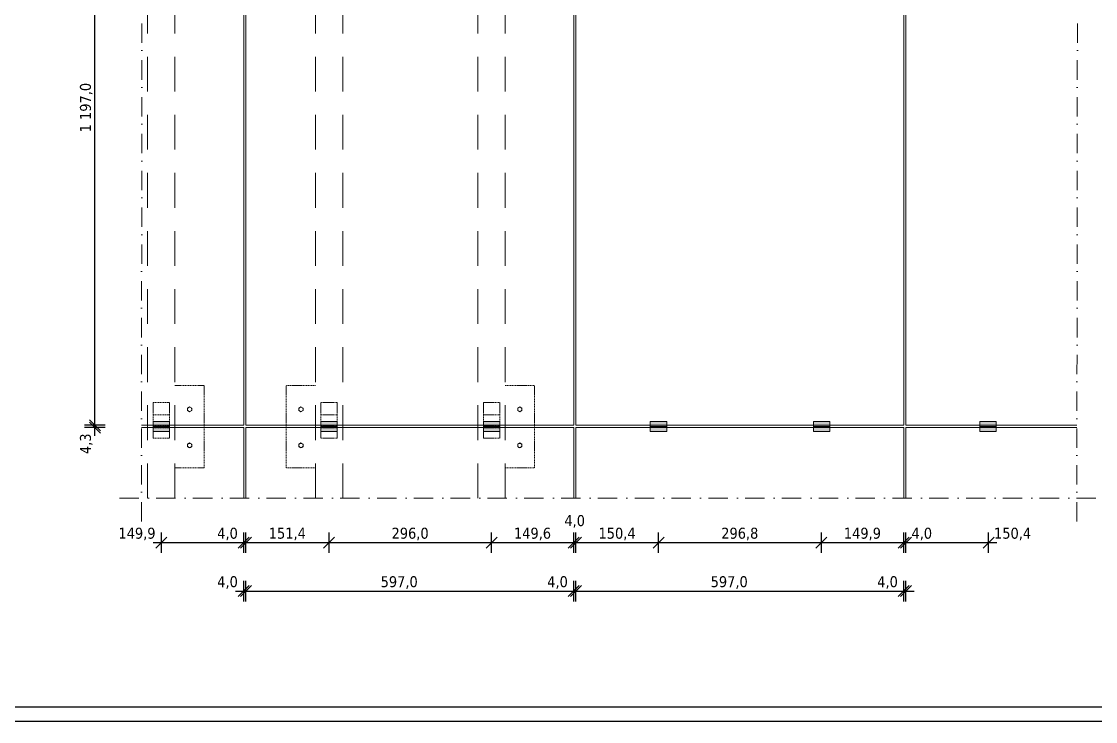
# Model space of a CAD drawing. Extents: x -106823 to -42801, y 48734 to 74234.
# Drawn here: x -74723 to -55163, y 48734 to 61484 of the extents above; entities that cross this region are included whole.
import ezdxf

# ---------------------------------------------------------------- set-up
doc = ezdxf.new("R2010")
doc.units = 0
doc.header["$MEASUREMENT"] = 0
for name, pattern in [('Dot & Dashed', [670.277762, 352.777767, -176.388884, 0, -141.111112]), ('Hidden Line', [30, 20, -10]), ('Przerywana długa', [1058.333302, 634.99999, -423.333311])]:
    doc.linetypes.add(name, pattern=pattern)
for name, color, linetype, lineweight, true_color in [('2D Drafting - General_Pen_No__2', 7, 'Continuous', 15, 0x7f7f7f), ('2D Drafting - General_Pen_No__5', 7, 'Continuous', 25, 0x40a5ff), ('2D Drafting - General_Pen_No__62', 7, 'Continuous', 20, 0xaaaaaa), ('Wymiarowanie_Pen_No__5', 7, 'Continuous', 25, 0x40a5ff)]:
    doc.layers.add(name, color=color, linetype=linetype, lineweight=lineweight, true_color=true_color)
doc.layers.add('Wymiarowanie', color=7, linetype='Continuous')
doc.styles.add('GENERATED_STYLE_3', font='')
doc.styles.get('GENERATED_STYLE_3').set_extended_font_data('Tahoma Zachodni')
doc.dimstyles.new('GENERATED_STYLE__5', dxfattribs={"dimtxt": 200, "dimasz": 190, "dimexe": 0.18, "dimexo": 0, "dimgap": 0.09, "dimtad": 1, "dimdec": 1, "dimlfac": 0.1, "dimzin": 0, "dimdsep": 46, "dimtxsty": 'GENERATED_STYLE_3', "dimblk": 'ARROWHEAD_6', "dimblk1": 'ARROWHEAD_6', "dimblk2": 'ARROWHEAD_6', "dimcen": 0.09, "dimclrd": 256, "dimclre": 256, "dimclrt": 256, "dimadec": 0, "dimazin": 0, "dimtfac": 1, "dimtdec": 4, "dimtmove": 0, "dimatfit": 3, "dimfxl": 0, "dimtolj": 1, "dimtzin": 0, "dimarcsym": 0})
doc.dimstyles.new('GENERATED_STYLE__6', dxfattribs={"dimtxt": 200, "dimasz": 190, "dimexe": 0.18, "dimexo": 0, "dimgap": 0.09, "dimtad": 1, "dimtih": 1, "dimtoh": 1, "dimdec": 1, "dimlfac": 0.1, "dimzin": 0, "dimdsep": 46, "dimtxsty": 'GENERATED_STYLE_3', "dimblk": 'ARROWHEAD_6', "dimblk1": 'ARROWHEAD_6', "dimblk2": 'ARROWHEAD_6', "dimcen": 0.09, "dimclrd": 256, "dimclre": 256, "dimclrt": 256, "dimadec": 0, "dimazin": 0, "dimtfac": 1, "dimtdec": 4, "dimtmove": 0, "dimatfit": 3, "dimfxl": 0, "dimtolj": 1, "dimtzin": 0, "dimarcsym": 0})

# ---------------------------------------------------------------- blocks, each defined once
blk = doc.blocks.new('*D145')
at = {"layer": 'Wymiarowanie_Pen_No__5', "linetype": 'Continuous'}
for p, q in [((-72075, 52092), (-72275, 51892)), ((-72175, 51804), (-72175, 52179)), ((-70775, 51892), (-70575, 52092)), ((-70535, 52092), (-70735, 51892)), ((-70675, 51804), (-70675, 52179)), ((-72325, 51992), (-72175, 51992)), ((-72175, 51992), (-70675, 51992))]:
    blk.add_line(p, q, dxfattribs=at)
at = {"layer": 'Wymiarowanie_Pen_No__5', "char_height": 200, "attachment_point": 7, "style": 'GENERATED_STYLE_3'}
for s, insert in [('{4,0}', (-64836, 52262)), ('{149,9}', (-72957, 52032)), ('{4,0}', (-71158, 52032)), ('{151,4}', (-70219, 52032)), ('{296,0}', (-67983, 52032)), ('{149,6}', (-65754, 52032)), ('{150,4}', (-64214, 52032)), ('{296,8}', (-61979, 52032)), ('{149,9}', (-59746, 52032)), ('{4,0}', (-58515, 52032)), ('{150,4}', (-57011, 52032))]:
    blk.add_mtext(s, dxfattribs=dict(at, insert=insert))
blk = doc.blocks.new('ARROWHEAD_6')
at = {"color": 0, "linetype": 'Continuous', "lineweight": 0}
for p, q in [((0, 0), (-1, 0)), ((-0.5, -0.5), (0.5, 0.5))]:
    blk.add_line(p, q, dxfattribs=at)
blk = doc.blocks.new('*D146')
at = {"layer": 'Wymiarowanie_Pen_No__5', "linetype": 'Continuous'}
for p, q in [((-70775, 51892), (-70575, 52092)), ((-70535, 52092), (-70735, 51892)), ((-70675, 51804), (-70675, 52179)), ((-70635, 51804), (-70635, 52179)), ((-70675, 51992), (-70635, 51992))]:
    blk.add_line(p, q, dxfattribs=at)
at = {"layer": 'Wymiarowanie_Pen_No__5', "char_height": 200, "attachment_point": 7, "style": 'GENERATED_STYLE_3'}
for s, insert in [('{4,0}', (-64836, 52262)), ('{149,9}', (-72957, 52032)), ('{4,0}', (-71158, 52032)), ('{151,4}', (-70219, 52032)), ('{296,0}', (-67983, 52032)), ('{149,6}', (-65754, 52032)), ('{150,4}', (-64214, 52032)), ('{296,8}', (-61979, 52032)), ('{149,9}', (-59746, 52032)), ('{4,0}', (-58515, 52032)), ('{150,4}', (-57011, 52032))]:
    blk.add_mtext(s, dxfattribs=dict(at, insert=insert))
blk = doc.blocks.new('*D147')
at = {"layer": 'Wymiarowanie_Pen_No__5', "linetype": 'Continuous'}
for p, q in [((-70775, 51892), (-70575, 52092)), ((-70535, 52092), (-70735, 51892)), ((-70635, 51804), (-70635, 52179)), ((-69021, 52092), (-69221, 51892)), ((-69121, 51804), (-69121, 52179)), ((-70635, 51992), (-69121, 51992))]:
    blk.add_line(p, q, dxfattribs=at)
at = {"layer": 'Wymiarowanie_Pen_No__5', "char_height": 200, "attachment_point": 7, "style": 'GENERATED_STYLE_3'}
for s, insert in [('{4,0}', (-64836, 52262)), ('{149,9}', (-72957, 52032)), ('{4,0}', (-71158, 52032)), ('{151,4}', (-70219, 52032)), ('{296,0}', (-67983, 52032)), ('{149,6}', (-65754, 52032)), ('{150,4}', (-64214, 52032)), ('{296,8}', (-61979, 52032)), ('{149,9}', (-59746, 52032)), ('{4,0}', (-58515, 52032)), ('{150,4}', (-57011, 52032))]:
    blk.add_mtext(s, dxfattribs=dict(at, insert=insert))
blk = doc.blocks.new('*D148')
at = {"layer": 'Wymiarowanie_Pen_No__5', "linetype": 'Continuous'}
for p, q in [((-69021, 52092), (-69221, 51892)), ((-69121, 51804), (-69121, 52179)), ((-66061, 52092), (-66261, 51892)), ((-66161, 51804), (-66161, 52179)), ((-69121, 51992), (-66161, 51992))]:
    blk.add_line(p, q, dxfattribs=at)
at = {"layer": 'Wymiarowanie_Pen_No__5', "char_height": 200, "attachment_point": 7, "style": 'GENERATED_STYLE_3'}
for s, insert in [('{4,0}', (-64836, 52262)), ('{149,9}', (-72957, 52032)), ('{4,0}', (-71158, 52032)), ('{151,4}', (-70219, 52032)), ('{296,0}', (-67983, 52032)), ('{149,6}', (-65754, 52032)), ('{150,4}', (-64214, 52032)), ('{296,8}', (-61979, 52032)), ('{149,9}', (-59746, 52032)), ('{4,0}', (-58515, 52032)), ('{150,4}', (-57011, 52032))]:
    blk.add_mtext(s, dxfattribs=dict(at, insert=insert))
blk = doc.blocks.new('*D149')
at = {"layer": 'Wymiarowanie_Pen_No__5', "linetype": 'Continuous'}
for p, q in [((-66061, 52092), (-66261, 51892)), ((-66161, 51804), (-66161, 52179)), ((-64765, 51892), (-64565, 52092)), ((-64525, 52092), (-64725, 51892)), ((-64665, 51804), (-64665, 52179)), ((-66161, 51992), (-64665, 51992))]:
    blk.add_line(p, q, dxfattribs=at)
at = {"layer": 'Wymiarowanie_Pen_No__5', "char_height": 200, "attachment_point": 7, "style": 'GENERATED_STYLE_3'}
for s, insert in [('{4,0}', (-64836, 52262)), ('{149,9}', (-72957, 52032)), ('{4,0}', (-71158, 52032)), ('{151,4}', (-70219, 52032)), ('{296,0}', (-67983, 52032)), ('{149,6}', (-65754, 52032)), ('{150,4}', (-64214, 52032)), ('{296,8}', (-61979, 52032)), ('{149,9}', (-59746, 52032)), ('{4,0}', (-58515, 52032)), ('{150,4}', (-57011, 52032))]:
    blk.add_mtext(s, dxfattribs=dict(at, insert=insert))
blk = doc.blocks.new('*D150')
at = {"layer": 'Wymiarowanie_Pen_No__5', "linetype": 'Continuous'}
for p, q in [((-64765, 51892), (-64565, 52092)), ((-64525, 52092), (-64725, 51892)), ((-64665, 51804), (-64665, 52179)), ((-64625, 51804), (-64625, 52179)), ((-64665, 51992), (-64625, 51992))]:
    blk.add_line(p, q, dxfattribs=at)
at = {"layer": 'Wymiarowanie_Pen_No__5', "char_height": 200, "attachment_point": 7, "style": 'GENERATED_STYLE_3'}
for s, insert in [('{4,0}', (-64836, 52262)), ('{149,9}', (-72957, 52032)), ('{4,0}', (-71158, 52032)), ('{151,4}', (-70219, 52032)), ('{296,0}', (-67983, 52032)), ('{149,6}', (-65754, 52032)), ('{150,4}', (-64214, 52032)), ('{296,8}', (-61979, 52032)), ('{149,9}', (-59746, 52032)), ('{4,0}', (-58515, 52032)), ('{150,4}', (-57011, 52032))]:
    blk.add_mtext(s, dxfattribs=dict(at, insert=insert))
blk = doc.blocks.new('*D151')
at = {"layer": 'Wymiarowanie_Pen_No__5', "linetype": 'Continuous'}
for p, q in [((-64765, 51892), (-64565, 52092)), ((-64525, 52092), (-64725, 51892)), ((-64625, 51804), (-64625, 52179)), ((-63021, 52092), (-63221, 51892)), ((-63121, 51804), (-63121, 52179)), ((-64625, 51992), (-63121, 51992))]:
    blk.add_line(p, q, dxfattribs=at)
at = {"layer": 'Wymiarowanie_Pen_No__5', "char_height": 200, "attachment_point": 7, "style": 'GENERATED_STYLE_3'}
for s, insert in [('{4,0}', (-64836, 52262)), ('{149,9}', (-72957, 52032)), ('{4,0}', (-71158, 52032)), ('{151,4}', (-70219, 52032)), ('{296,0}', (-67983, 52032)), ('{149,6}', (-65754, 52032)), ('{150,4}', (-64214, 52032)), ('{296,8}', (-61979, 52032)), ('{149,9}', (-59746, 52032)), ('{4,0}', (-58515, 52032)), ('{150,4}', (-57011, 52032))]:
    blk.add_mtext(s, dxfattribs=dict(at, insert=insert))
blk = doc.blocks.new('*D152')
at = {"layer": 'Wymiarowanie_Pen_No__5', "linetype": 'Continuous'}
for p, q in [((-63021, 52092), (-63221, 51892)), ((-63121, 51804), (-63121, 52179)), ((-60054, 52092), (-60254, 51892)), ((-60154, 51804), (-60154, 52179)), ((-63121, 51992), (-60154, 51992))]:
    blk.add_line(p, q, dxfattribs=at)
at = {"layer": 'Wymiarowanie_Pen_No__5', "char_height": 200, "attachment_point": 7, "style": 'GENERATED_STYLE_3'}
for s, insert in [('{4,0}', (-64836, 52262)), ('{149,9}', (-72957, 52032)), ('{4,0}', (-71158, 52032)), ('{151,4}', (-70219, 52032)), ('{296,0}', (-67983, 52032)), ('{149,6}', (-65754, 52032)), ('{150,4}', (-64214, 52032)), ('{296,8}', (-61979, 52032)), ('{149,9}', (-59746, 52032)), ('{4,0}', (-58515, 52032)), ('{150,4}', (-57011, 52032))]:
    blk.add_mtext(s, dxfattribs=dict(at, insert=insert))
blk = doc.blocks.new('*D153')
at = {"layer": 'Wymiarowanie_Pen_No__5', "linetype": 'Continuous'}
for p, q in [((-60054, 52092), (-60254, 51892)), ((-60154, 51804), (-60154, 52179)), ((-58755, 51892), (-58555, 52092)), ((-58515, 52092), (-58715, 51892)), ((-58655, 51804), (-58655, 52179)), ((-60154, 51992), (-58655, 51992))]:
    blk.add_line(p, q, dxfattribs=at)
at = {"layer": 'Wymiarowanie_Pen_No__5', "char_height": 200, "attachment_point": 7, "style": 'GENERATED_STYLE_3'}
for s, insert in [('{4,0}', (-64836, 52262)), ('{149,9}', (-72957, 52032)), ('{4,0}', (-71158, 52032)), ('{151,4}', (-70219, 52032)), ('{296,0}', (-67983, 52032)), ('{149,6}', (-65754, 52032)), ('{150,4}', (-64214, 52032)), ('{296,8}', (-61979, 52032)), ('{149,9}', (-59746, 52032)), ('{4,0}', (-58515, 52032)), ('{150,4}', (-57011, 52032))]:
    blk.add_mtext(s, dxfattribs=dict(at, insert=insert))
blk = doc.blocks.new('*D154')
at = {"layer": 'Wymiarowanie_Pen_No__5', "linetype": 'Continuous'}
for p, q in [((-58755, 51892), (-58555, 52092)), ((-58515, 52092), (-58715, 51892)), ((-58655, 51804), (-58655, 52179)), ((-58615, 51804), (-58615, 52179)), ((-58655, 51992), (-58615, 51992))]:
    blk.add_line(p, q, dxfattribs=at)
at = {"layer": 'Wymiarowanie_Pen_No__5', "char_height": 200, "attachment_point": 7, "style": 'GENERATED_STYLE_3'}
for s, insert in [('{4,0}', (-64836, 52262)), ('{149,9}', (-72957, 52032)), ('{4,0}', (-71158, 52032)), ('{151,4}', (-70219, 52032)), ('{296,0}', (-67983, 52032)), ('{149,6}', (-65754, 52032)), ('{150,4}', (-64214, 52032)), ('{296,8}', (-61979, 52032)), ('{149,9}', (-59746, 52032)), ('{4,0}', (-58515, 52032)), ('{150,4}', (-57011, 52032))]:
    blk.add_mtext(s, dxfattribs=dict(at, insert=insert))
blk = doc.blocks.new('*D155')
at = {"layer": 'Wymiarowanie_Pen_No__5', "linetype": 'Continuous'}
for p, q in [((-58755, 51892), (-58555, 52092)), ((-58515, 52092), (-58715, 51892)), ((-58615, 51804), (-58615, 52179)), ((-57211, 51892), (-57011, 52092)), ((-57111, 51804), (-57111, 52179)), ((-58615, 51992), (-57111, 51992)), ((-57111, 51992), (-56961, 51992))]:
    blk.add_line(p, q, dxfattribs=at)
at = {"layer": 'Wymiarowanie_Pen_No__5', "char_height": 200, "attachment_point": 7, "style": 'GENERATED_STYLE_3'}
for s, insert in [('{4,0}', (-64836, 52262)), ('{149,9}', (-72957, 52032)), ('{4,0}', (-71158, 52032)), ('{151,4}', (-70219, 52032)), ('{296,0}', (-67983, 52032)), ('{149,6}', (-65754, 52032)), ('{150,4}', (-64214, 52032)), ('{296,8}', (-61979, 52032)), ('{149,9}', (-59746, 52032)), ('{4,0}', (-58515, 52032)), ('{150,4}', (-57011, 52032))]:
    blk.add_mtext(s, dxfattribs=dict(at, insert=insert))
blk = doc.blocks.new('*D156')
at = {"layer": 'Wymiarowanie_Pen_No__5', "linetype": 'Continuous'}
for p, q in [((-70675, 50921), (-70675, 51296)), ((-70635, 50921), (-70635, 51296)), ((-70825, 51109), (-70675, 51109)), ((-70775, 51009), (-70575, 51209)), ((-70535, 51209), (-70735, 51009)), ((-70675, 51109), (-70635, 51109))]:
    blk.add_line(p, q, dxfattribs=at)
at = {"layer": 'Wymiarowanie_Pen_No__5', "char_height": 200, "attachment_point": 7, "style": 'GENERATED_STYLE_3'}
for s, insert in [('{4,0}', (-71158, 51149)), ('{597,0}', (-68182, 51149)), ('{4,0}', (-65148, 51149)), ('{597,0}', (-62172, 51149)), ('{4,0}', (-59138, 51149))]:
    blk.add_mtext(s, dxfattribs=dict(at, insert=insert))
blk = doc.blocks.new('*D157')
at = {"layer": 'Wymiarowanie_Pen_No__5', "linetype": 'Continuous'}
for p, q in [((-70635, 50921), (-70635, 51296)), ((-64665, 50921), (-64665, 51296)), ((-70775, 51009), (-70575, 51209)), ((-70535, 51209), (-70735, 51009)), ((-70635, 51109), (-64665, 51109)), ((-64765, 51009), (-64565, 51209)), ((-64525, 51209), (-64725, 51009))]:
    blk.add_line(p, q, dxfattribs=at)
at = {"layer": 'Wymiarowanie_Pen_No__5', "char_height": 200, "attachment_point": 7, "style": 'GENERATED_STYLE_3'}
for s, insert in [('{4,0}', (-71158, 51149)), ('{597,0}', (-68182, 51149)), ('{4,0}', (-65148, 51149)), ('{597,0}', (-62172, 51149)), ('{4,0}', (-59138, 51149))]:
    blk.add_mtext(s, dxfattribs=dict(at, insert=insert))
blk = doc.blocks.new('*D158')
at = {"layer": 'Wymiarowanie_Pen_No__5', "linetype": 'Continuous'}
for p, q in [((-64665, 50921), (-64665, 51296)), ((-64625, 50921), (-64625, 51296)), ((-64765, 51009), (-64565, 51209)), ((-64525, 51209), (-64725, 51009)), ((-64665, 51109), (-64625, 51109))]:
    blk.add_line(p, q, dxfattribs=at)
at = {"layer": 'Wymiarowanie_Pen_No__5', "char_height": 200, "attachment_point": 7, "style": 'GENERATED_STYLE_3'}
for s, insert in [('{4,0}', (-71158, 51149)), ('{597,0}', (-68182, 51149)), ('{4,0}', (-65148, 51149)), ('{597,0}', (-62172, 51149)), ('{4,0}', (-59138, 51149))]:
    blk.add_mtext(s, dxfattribs=dict(at, insert=insert))
blk = doc.blocks.new('*D159')
at = {"layer": 'Wymiarowanie_Pen_No__5', "linetype": 'Continuous'}
for p, q in [((-64625, 50921), (-64625, 51296)), ((-58655, 50921), (-58655, 51296)), ((-64765, 51009), (-64565, 51209)), ((-64525, 51209), (-64725, 51009)), ((-64625, 51109), (-58655, 51109)), ((-58755, 51009), (-58555, 51209)), ((-58515, 51209), (-58715, 51009))]:
    blk.add_line(p, q, dxfattribs=at)
at = {"layer": 'Wymiarowanie_Pen_No__5', "char_height": 200, "attachment_point": 7, "style": 'GENERATED_STYLE_3'}
for s, insert in [('{4,0}', (-71158, 51149)), ('{597,0}', (-68182, 51149)), ('{4,0}', (-65148, 51149)), ('{597,0}', (-62172, 51149)), ('{4,0}', (-59138, 51149))]:
    blk.add_mtext(s, dxfattribs=dict(at, insert=insert))
blk = doc.blocks.new('*D160')
at = {"layer": 'Wymiarowanie_Pen_No__5', "linetype": 'Continuous'}
for p, q in [((-58655, 50921), (-58655, 51296)), ((-58615, 50921), (-58615, 51296)), ((-58755, 51009), (-58555, 51209)), ((-58515, 51209), (-58715, 51009)), ((-58655, 51109), (-58615, 51109)), ((-58615, 51109), (-58465, 51109))]:
    blk.add_line(p, q, dxfattribs=at)
at = {"layer": 'Wymiarowanie_Pen_No__5', "char_height": 200, "attachment_point": 7, "style": 'GENERATED_STYLE_3'}
for s, insert in [('{4,0}', (-71158, 51149)), ('{597,0}', (-68182, 51149)), ('{4,0}', (-65148, 51149)), ('{597,0}', (-62172, 51149)), ('{4,0}', (-59138, 51149))]:
    blk.add_mtext(s, dxfattribs=dict(at, insert=insert))
blk = doc.blocks.new('*D164')
at = {"layer": 'Wymiarowanie_Pen_No__5', "linetype": 'Continuous'}
for p, q in [((-73486, 54230), (-73286, 54030)), ((-73286, 53987), (-73486, 54187)), ((-73198, 54130), (-73573, 54130)), ((-73198, 54087), (-73573, 54087)), ((-73386, 54087), (-73386, 54130)), ((-73386, 53937), (-73386, 54087))]:
    blk.add_line(p, q, dxfattribs=at)
at = {"layer": 'Wymiarowanie_Pen_No__5', "char_height": 200, "attachment_point": 7, "rotation": 90, "style": 'GENERATED_STYLE_3'}
for s, insert in [('{4,0}', (-73426, 65618)), ('{1\xa0197,0}', (-73426, 59465)), ('{4,3}', (-73426, 53605))]:
    blk.add_mtext(s, dxfattribs=dict(at, insert=insert))
blk = doc.blocks.new('*D165')
at = {"layer": 'Wymiarowanie_Pen_No__5', "linetype": 'Continuous'}
for p, q in [((-73486, 66240), (-73286, 66040)), ((-73286, 66000), (-73486, 66200)), ((-73198, 66100), (-73573, 66100)), ((-73386, 54130), (-73386, 66100)), ((-73486, 54230), (-73286, 54030)), ((-73286, 53987), (-73486, 54187)), ((-73198, 54130), (-73573, 54130))]:
    blk.add_line(p, q, dxfattribs=at)
at = {"layer": 'Wymiarowanie_Pen_No__5', "char_height": 200, "attachment_point": 7, "rotation": 90, "style": 'GENERATED_STYLE_3'}
for s, insert in [('{4,0}', (-73426, 65618)), ('{1\xa0197,0}', (-73426, 59465)), ('{4,3}', (-73426, 53605))]:
    blk.add_mtext(s, dxfattribs=dict(at, insert=insert))
blk = doc.blocks.new('*D166')
at = {"layer": 'Wymiarowanie_Pen_No__5', "linetype": 'Continuous'}
for p, q in [((-73198, 66140), (-73573, 66140)), ((-73486, 66240), (-73286, 66040)), ((-73286, 66000), (-73486, 66200)), ((-73386, 66140), (-73386, 66290)), ((-73386, 66100), (-73386, 66140)), ((-73198, 66100), (-73573, 66100))]:
    blk.add_line(p, q, dxfattribs=at)
at = {"layer": 'Wymiarowanie_Pen_No__5', "char_height": 200, "attachment_point": 7, "rotation": 90, "style": 'GENERATED_STYLE_3'}
for s, insert in [('{4,0}', (-73426, 65618)), ('{1\xa0197,0}', (-73426, 59465)), ('{4,3}', (-73426, 53605))]:
    blk.add_mtext(s, dxfattribs=dict(at, insert=insert))

msp = doc.modelspace()

# ---------------------------------------------------------------- hatches: boundary and pattern name
at = {"layer": '2D Drafting - General_Pen_No__62', "linetype": 'Continuous'}
for points in [[(-72024.64, 54107.26), (-72324.64, 54107.26), (-72324.64, 54197.26), (-72024.64, 54197.26)], [(-69271.48, 54107.26), (-68971.48, 54107.26), (-68971.48, 54197.26), (-69271.48, 54197.26)], [(-66011.48, 54107.26), (-66311.48, 54107.26), (-66311.48, 54197.26), (-66011.48, 54197.26)], [(-63271.48, 54107.26), (-62971.48, 54107.26), (-62971.48, 54197.26), (-63271.48, 54197.26)], [(-60001.48, 54107.26), (-60301.48, 54107.26), (-60301.48, 54197.26), (-60001.48, 54197.26)], [(-57269.7, 54107.26), (-56969.7, 54107.26), (-56969.7, 54197.26), (-57269.7, 54197.26)], [(-72024.64, 54017.26), (-72324.64, 54017.26), (-72324.64, 54107.26), (-72024.64, 54107.26)], [(-69271.48, 54017.26), (-68971.48, 54017.26), (-68971.48, 54107.26), (-69271.48, 54107.26)], [(-66011.48, 54017.26), (-66311.48, 54017.26), (-66311.48, 54107.26), (-66011.48, 54107.26)], [(-63271.48, 54017.26), (-62971.48, 54017.26), (-62971.48, 54107.26), (-63271.48, 54107.26)], [(-60001.48, 54017.26), (-60301.48, 54017.26), (-60301.48, 54107.26), (-60001.48, 54107.26)], [(-57269.7, 54017.26), (-56969.7, 54017.26), (-56969.7, 54107.26), (-57269.7, 54107.26)]]:
    msp.add_hatch(color=256, dxfattribs=at).paths.add_polyline_path(points, flags=0)

# ---------------------------------------------------------------- linework, layer by layer
at = {"layer": '2D Drafting - General_Pen_No__2', "linetype": 'Dot & Dashed'}
for p, q in [((-72539.01, 52379.01), (-72518.98, 70645.34)), ((-55503.53, 52379.01), (-55483.56, 70626.69)), ((-72940.14, 52799.35), (-51862.74, 52799.35))]:
    msp.add_line(p, q, dxfattribs=at)
at = {"layer": '2D Drafting - General_Pen_No__2', "linetype": 'Przerywana długa'}
for p, q in [((-72427.8, 52799.35), (-72427.8, 67472.76)), ((-71927.8, 52799.35), (-71927.8, 67472.76)), ((-69368.32, 52799.35), (-69368.32, 67472.76)), ((-68868.32, 52799.35), (-68868.32, 67472.76)), ((-66414.64, 52799.35), (-66414.64, 67472.76)), ((-65914.64, 52799.35), (-65914.64, 67472.76))]:
    msp.add_line(p, q, dxfattribs=at)
at = {"layer": '2D Drafting - General_Pen_No__2', "linetype": 'Continuous'}
for p, q in [((-70675.38, 66100.13), (-70675.38, 54130.13)), ((-70635.38, 54130.13), (-70635.38, 66100.13)), ((-64665.38, 66100.13), (-64665.38, 54130.13)), ((-64625.38, 54130.13), (-64625.38, 66100.13)), ((-58655.38, 66100.13), (-58655.38, 54130.13)), ((-58615.38, 54130.13), (-58615.38, 66100.13)), ((-71699.51, 54441.64), (-71661.35, 54464.64)), ((-71699.51, 54441.64), (-71699.51, 54395.64)), ((-71699.51, 54395.64), (-71661.35, 54372.64)), ((-71623.18, 54441.64), (-71661.35, 54464.64)), ((-71623.18, 54395.64), (-71661.35, 54372.64)), ((-71623.18, 54441.64), (-71623.18, 54395.64)), ((-69672.1, 54441.64), (-69633.93, 54464.64)), ((-69672.1, 54441.64), (-69672.1, 54395.64)), ((-69672.1, 54395.64), (-69633.93, 54372.64)), ((-69595.76, 54441.64), (-69633.93, 54464.64)), ((-69595.76, 54395.64), (-69633.93, 54372.64)), ((-69595.76, 54441.64), (-69595.76, 54395.64)), ((-65686.35, 54441.64), (-65648.18, 54464.64)), ((-65686.35, 54441.64), (-65686.35, 54395.64)), ((-65686.35, 54395.64), (-65648.18, 54372.64)), ((-65610.02, 54441.64), (-65648.18, 54464.64)), ((-65610.02, 54395.64), (-65648.18, 54372.64)), ((-65610.02, 54441.64), (-65610.02, 54395.64)), ((-72324.64, 54197.26), (-72024.64, 54197.26)), ((-72324.64, 54017.26), (-72324.64, 54197.26)), ((-72024.64, 54197.26), (-72024.64, 54017.26)), ((-69271.48, 54197.26), (-69271.48, 54017.26)), ((-68971.48, 54197.26), (-69271.48, 54197.26)), ((-68971.48, 54017.26), (-68971.48, 54197.26)), ((-66311.48, 54197.26), (-66011.48, 54197.26)), ((-66311.48, 54017.26), (-66311.48, 54197.26)), ((-66011.48, 54197.26), (-66011.48, 54017.26)), ((-70675.38, 54130.13), (-72536.81, 54130.13)), ((-70675.38, 54086.96), (-72536.81, 54086.96)), ((-72324.64, 54107.26), (-72024.64, 54107.26)), ((-72324.64, 54017.26), (-72024.64, 54017.26)), ((-70675.38, 52799.35), (-70675.38, 54086.96)), ((-64665.38, 54130.13), (-70635.38, 54130.13)), ((-70635.38, 54086.96), (-70635.38, 52799.35)), ((-64665.38, 54086.96), (-70635.38, 54086.96)), ((-68971.48, 54107.26), (-69271.48, 54107.26)), ((-68971.48, 54017.26), (-69271.48, 54017.26)), ((-66311.48, 54107.26), (-66011.48, 54107.26)), ((-66311.48, 54017.26), (-66011.48, 54017.26)), ((-64665.38, 52799.35), (-64665.38, 54086.96)), ((-58655.38, 54130.13), (-64625.38, 54130.13)), ((-64625.38, 54086.96), (-64625.38, 52799.35)), ((-58655.38, 54086.96), (-64625.38, 54086.96)), ((-58655.38, 52799.35), (-58655.38, 54086.96)), ((-58615.38, 54130.13), (-55500.34, 54130.13)), ((-58615.38, 54086.96), (-58615.38, 52799.35)), ((-58615.38, 54086.96), (-55500.39, 54086.96)), ((-71699.51, 53784.96), (-71661.35, 53807.96)), ((-71623.18, 53784.96), (-71661.35, 53807.96)), ((-69672.1, 53784.96), (-69633.93, 53807.96)), ((-69595.76, 53784.96), (-69633.93, 53807.96)), ((-65686.35, 53784.96), (-65648.18, 53807.96)), ((-65610.02, 53784.96), (-65648.18, 53807.96)), ((-71699.51, 53784.96), (-71699.51, 53738.96)), ((-71699.51, 53738.96), (-71661.35, 53715.96)), ((-71623.18, 53738.96), (-71661.35, 53715.96)), ((-71623.18, 53784.96), (-71623.18, 53738.96)), ((-69672.1, 53784.96), (-69672.1, 53738.96)), ((-69672.1, 53738.96), (-69633.93, 53715.96)), ((-69595.76, 53738.96), (-69633.93, 53715.96)), ((-69595.76, 53784.96), (-69595.76, 53738.96)), ((-65686.35, 53784.96), (-65686.35, 53738.96)), ((-65686.35, 53738.96), (-65648.18, 53715.96)), ((-65610.02, 53738.96), (-65648.18, 53715.96)), ((-65610.02, 53784.96), (-65610.02, 53738.96))]:
    msp.add_line(p, q, dxfattribs=at)
at = {"layer": '2D Drafting - General_Pen_No__2', "linetype": 'Hidden Line'}
for p, q in [((-71927.8, 54855.13), (-71395.73, 54855.13)), ((-71395.73, 53355.13), (-71395.73, 54855.13)), ((-69368.32, 54855.13), (-69900.39, 54855.13)), ((-69900.39, 53355.13), (-69900.39, 54855.13)), ((-65914.64, 54855.13), (-65382.57, 54855.13)), ((-65382.57, 53355.13), (-65382.57, 54855.13)), ((-72324.64, 54547.26), (-72024.64, 54547.26)), ((-72324.64, 53897.26), (-72324.64, 54547.26)), ((-72024.64, 53897.26), (-72024.64, 54547.26)), ((-68971.48, 54547.26), (-69271.48, 54547.26)), ((-69271.48, 53897.26), (-69271.48, 54547.26)), ((-68971.48, 53897.26), (-68971.48, 54547.26)), ((-66311.48, 54547.26), (-66011.48, 54547.26)), ((-66311.48, 53897.26), (-66311.48, 54547.26)), ((-66011.48, 53897.26), (-66011.48, 54547.26)), ((-72324.64, 54317.26), (-72024.64, 54317.26)), ((-68971.48, 54317.26), (-69271.48, 54317.26)), ((-66311.48, 54317.26), (-66011.48, 54317.26)), ((-72324.64, 54112.26), (-72024.64, 54112.26)), ((-72324.64, 54082.26), (-72024.64, 54082.26)), ((-68971.48, 54112.26), (-69271.48, 54112.26)), ((-68971.48, 54082.26), (-69271.48, 54082.26)), ((-66311.48, 54112.26), (-66011.48, 54112.26)), ((-66311.48, 54082.26), (-66011.48, 54082.26)), ((-72324.64, 53897.26), (-72024.64, 53897.26)), ((-68971.48, 53897.26), (-69271.48, 53897.26)), ((-66311.48, 53897.26), (-66011.48, 53897.26)), ((-71927.8, 53355.13), (-71395.73, 53355.13)), ((-69368.32, 53355.13), (-69900.39, 53355.13)), ((-65914.64, 53355.13), (-65382.57, 53355.13))]:
    msp.add_line(p, q, dxfattribs=at)
at = {"layer": '2D Drafting - General_Pen_No__2', "linetype": 'Continuous', "flags": 128}
for points in [[(-72024.64, 54107.26), (-72324.64, 54107.26), (-72324.64, 54197.26), (-72024.64, 54197.26)], [(-69271.48, 54107.26), (-68971.48, 54107.26), (-68971.48, 54197.26), (-69271.48, 54197.26)], [(-66011.48, 54107.26), (-66311.48, 54107.26), (-66311.48, 54197.26), (-66011.48, 54197.26)], [(-63271.48, 54107.26), (-62971.48, 54107.26), (-62971.48, 54197.26), (-63271.48, 54197.26)], [(-60001.48, 54107.26), (-60301.48, 54107.26), (-60301.48, 54197.26), (-60001.48, 54197.26)], [(-57269.7, 54107.26), (-56969.7, 54107.26), (-56969.7, 54197.26), (-57269.7, 54197.26)], [(-72024.64, 54017.26), (-72324.64, 54017.26), (-72324.64, 54107.26), (-72024.64, 54107.26)], [(-69271.48, 54017.26), (-68971.48, 54017.26), (-68971.48, 54107.26), (-69271.48, 54107.26)], [(-66011.48, 54017.26), (-66311.48, 54017.26), (-66311.48, 54107.26), (-66011.48, 54107.26)], [(-63271.48, 54017.26), (-62971.48, 54017.26), (-62971.48, 54107.26), (-63271.48, 54107.26)], [(-60001.48, 54017.26), (-60301.48, 54017.26), (-60301.48, 54107.26), (-60001.48, 54107.26)], [(-57269.7, 54017.26), (-56969.7, 54017.26), (-56969.7, 54107.26), (-57269.7, 54107.26)]]:
    msp.add_lwpolyline(points, close=True, dxfattribs=at)
at = {"layer": '2D Drafting - General_Pen_No__2', "linetype": 'Continuous'}
for centre in [(-71661.35, 54418.64), (-69633.93, 54418.64), (-65648.18, 54418.64), (-71661.35, 53761.96), (-69633.93, 53761.96), (-65648.18, 53761.96)]:
    msp.add_circle(centre, 38.17, dxfattribs=at)
at = {"layer": '2D Drafting - General_Pen_No__5', "linetype": 'Continuous'}
for p, q in [((-43060.3, 48993.54), (-97875.9, 48993.54)), ((-42800.66, 48733.9), (-98135.54, 48733.9))]:
    msp.add_line(p, q, dxfattribs=at)

# ---------------------------------------------------------------- dimensions: what is measured, and where the dimension line sits
at = {"layer": 'Wymiarowanie', "color": 161, "linetype": 'Continuous', "lineweight": 25, "true_color": 0x40a5ff}
for p1, p2, picture, middle in [((-72521.93, 66100.13), (-72521.93, 66140.13), '*D166', (-73525.9, 65808.13)), ((-72536.81, 54130.13), (-72521.93, 66100.13), '*D165', (-73525.9, 59921.3)), ((-72536.81, 54086.96), (-72536.81, 54130.13), '*D164', (-73525.9, 53794.96))]:
    dim = msp.add_linear_dim(base=(-73385.9, 54086.96), p1=p1, p2=p2, angle=90, dimstyle='GENERATED_STYLE__5', dxfattribs=at)
    dim.commit()
    dim.dimension.update_dxf_attribs({"geometry": picture, "text_midpoint": middle})
for base, p1, p2, picture, middle in [((-72174.64, 51991.93), (-72174.64, 54112.26), (-70675.38, 54086.96), '*D145', (-72614.75, 52131.93)), ((-72174.64, 51991.93), (-70675.38, 54086.96), (-70635.38, 54086.96), '*D146', (-70967.38, 52131.93)), ((-72174.64, 51991.93), (-70635.38, 54086.96), (-69121.48, 54017.26), '*D147', (-69877.52, 52131.93)), ((-72174.64, 51991.93), (-66161.48, 54017.26), (-64665.38, 54086.96), '*D149', (-65412.52, 52131.93)), ((-72174.64, 51991.93), (-64665.38, 54086.96), (-64625.38, 54086.96), '*D150', (-64646.29, 52361.93)), ((-72174.64, 51991.93), (-64625.38, 54086.96), (-63121.48, 54017.26), '*D151', (-63872.52, 52131.93)), ((-72174.64, 51991.93), (-60153.97, 54017.26), (-58655.38, 54086.96), '*D153', (-59403.76, 52131.93)), ((-72174.64, 51991.93), (-58655.38, 54086.96), (-58615.38, 54086.96), '*D154', (-58325.21, 52131.93)), ((-72174.64, 51991.93), (-58615.38, 54086.96), (-57111.09, 54017.26), '*D155', (-56669.15, 52131.93)), ((-72174.64, 51991.93), (-69121.48, 54017.26), (-66161.48, 54017.26), '*D148', (-67640.57, 52131.93)), ((-72174.64, 51991.93), (-63121.48, 54017.26), (-60153.97, 54017.26), '*D152', (-61636.81, 52131.93)), ((-70675.38, 51108.78), (-70675.38, 54086.96), (-70635.38, 54086.96), '*D156', (-70967.38, 51248.78)), ((-70675.38, 51108.78), (-70635.38, 54086.96), (-64665.38, 54086.96), '*D157', (-67840.55, 51248.78)), ((-70675.38, 51108.78), (-64665.38, 54086.96), (-64625.38, 54086.96), '*D158', (-64957.38, 51248.78)), ((-70675.38, 51108.78), (-64625.38, 54086.96), (-58655.38, 54086.96), '*D159', (-61830.55, 51248.78)), ((-70675.38, 51108.78), (-58655.38, 54086.96), (-58615.38, 54086.96), '*D160', (-58947.38, 51248.78))]:
    dim = msp.add_linear_dim(base=base, p1=p1, p2=p2, dimstyle='GENERATED_STYLE__6', dxfattribs=at)
    dim.commit()
    dim.dimension.update_dxf_attribs({"geometry": picture, "text_midpoint": middle})

doc.saveas('drawing.dxf')
